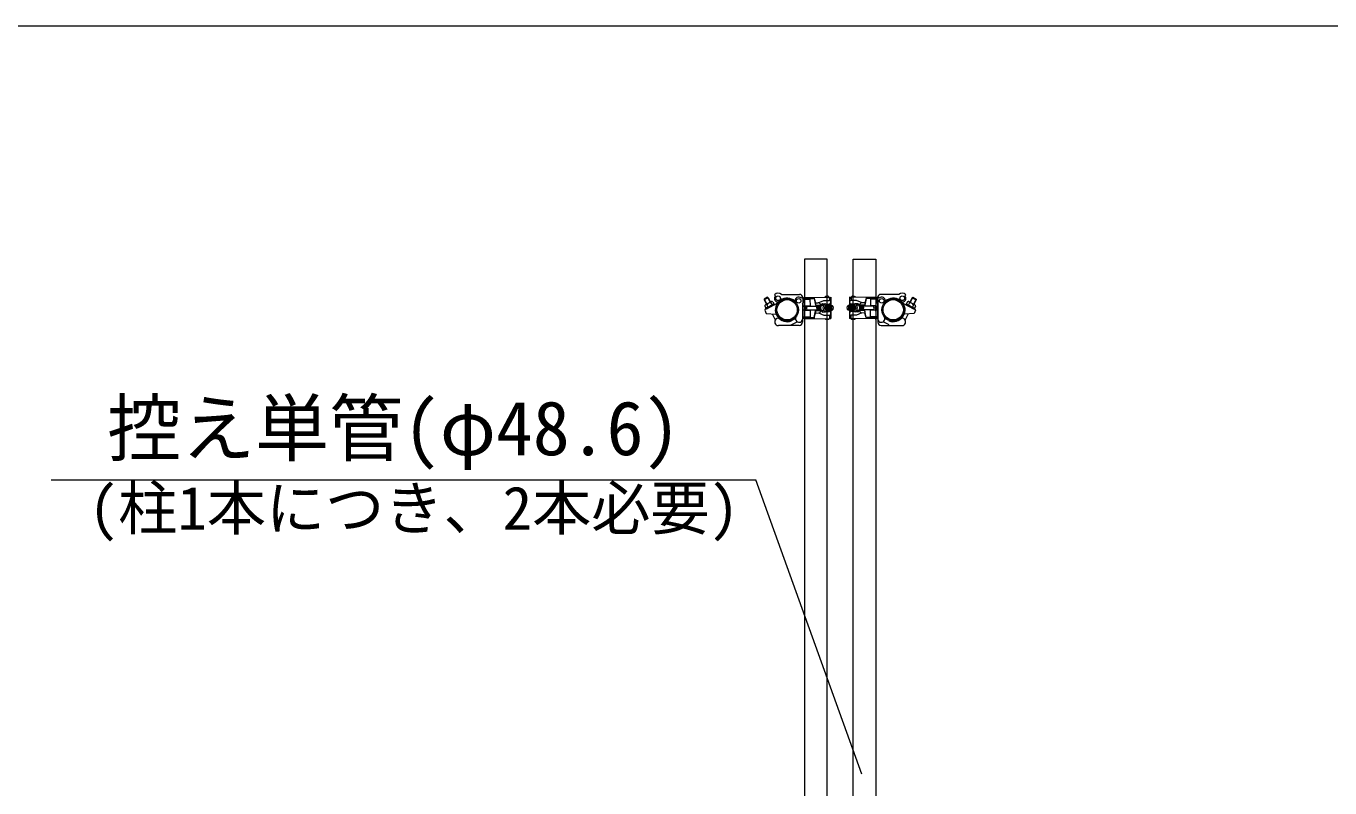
# Model space of a CAD drawing. Units: millimetres, scale not verified. Extents: x -9305 to 9305, y -6415 to 6415.
# Drawn here: x -1307 to 1514, y 4767 to 6415 of the extents above; entities that cross this region are included whole.
import ezdxf
from ezdxf.enums import TextEntityAlignment as Align

# ---------------------------------------------------------------- set-up
doc = ezdxf.new("R2010")
doc.units = ezdxf.units.MM
doc.header["$LTSCALE"] = 40
for name, color, linetype, lineweight in [('0-4_CLGS-81', 134, 'Continuous', 18), ('0-7_TEXT', 134, 'Continuous', 18), ('0-9_図面枠', 134, 'Continuous', 18)]:
    doc.layers.add(name, color=color, linetype=linetype, lineweight=lineweight)
doc.styles.add('ＭＳ ゴシック', font='')
doc.styles.get('ＭＳ ゴシック').set_extended_font_data('MS Gothic')

msp = doc.modelspace()

# ---------------------------------------------------------------- linework, layer by layer
at = {"layer": '0-4_CLGS-81'}
for p, q in [((298.18, 5827.36), (289.36, 5822.64)), ((289.54, 5824.44), (289.36, 5822.64)), ((289.36, 5822.64), (294.52, 5813.01)), ((296.59, 5828.21), (289.54, 5824.44)), ((289.54, 5824.44), (295.4, 5813.48)), ((305.54, 5818.9), (292.31, 5811.83)), ((311.04, 5813.91), (293.48, 5804.51)), ((318.42, 5815.58), (294.35, 5802.71)), ((296.59, 5828.21), (302.45, 5817.25)), ((296.59, 5828.21), (298.18, 5827.36)), ((298.18, 5827.36), (303.34, 5817.72)), ((304.28, 5815.95), (306.64, 5811.55)), ((308.69, 5818.32), (311.99, 5812.14)), ((312.05, 5833.78), (314.18, 5831.66)), ((327.05, 5834.34), (366.13, 5834.43)), ((372.07, 5828.37), (369.96, 5826.25)), ((372.63, 5813.38), (372.72, 5774.3)), ((372.98, 5822.8), (373.42, 5786.8)), ((372.98, 5822.8), (373.42, 5786.8)), ((373.07, 5823.8), (388.67, 5823.99)), ((373.14, 5827.45), (373.26, 5782.15)), ((373.14, 5827.45), (373.26, 5782.15)), ((377.49, 5825.35), (397.65, 5825.6)), ((377.92, 5827.86), (433.62, 5828.53)), ((386.6, 5825.94), (388.42, 5824.24)), ((388.67, 5823.99), (388.84, 5809.99)), ((389.62, 5828), (389.65, 5825.5)), ((397.62, 5828.1), (397.65, 5825.6)), ((397.65, 5825.6), (400.76, 5816.13)), ((397.65, 5825.6), (400.82, 5811.13)), ((400.76, 5816.13), (406.76, 5816.2)), ((400.76, 5816.13), (400.82, 5811.13)), ((406.76, 5816.2), (418.7, 5821.35)), ((415.79, 5814.32), (421.79, 5814.39)), ((418.7, 5821.35), (429.7, 5821.48)), ((423.15, 5813.4), (429.8, 5813.48)), ((430.61, 5828.5), (430.7, 5821.5)), ((430.65, 5825.5), (433.65, 5825.53)), ((430.66, 5824.5), (433.66, 5824.53)), ((430.79, 5813.5), (430.83, 5810.5)), ((433.62, 5828.53), (433.84, 5810.53)), ((474.65, 5828.53), (474.43, 5810.53)), ((477.61, 5824.5), (474.6, 5824.53)), ((477.62, 5825.5), (474.62, 5825.53)), ((530.35, 5827.86), (474.65, 5828.53)), ((477.48, 5813.5), (477.44, 5810.5)), ((477.66, 5828.5), (477.57, 5821.5)), ((485.12, 5813.4), (478.47, 5813.48)), ((489.56, 5821.35), (478.57, 5821.48)), ((492.48, 5814.32), (486.48, 5814.39)), ((501.5, 5816.2), (489.56, 5821.35)), ((507.5, 5816.13), (501.5, 5816.2)), ((510.62, 5825.6), (507.44, 5811.13)), ((507.5, 5816.13), (507.44, 5811.13)), ((510.62, 5825.6), (507.5, 5816.13)), ((510.65, 5828.1), (510.62, 5825.6)), ((530.78, 5825.35), (510.62, 5825.6)), ((518.65, 5828), (518.62, 5825.5)), ((519.6, 5823.99), (519.43, 5809.99)), ((535.2, 5823.8), (519.6, 5823.99)), ((521.68, 5825.94), (519.84, 5824.24)), ((535.29, 5822.8), (534.85, 5786.8)), ((535.29, 5822.8), (534.85, 5786.8)), ((535.12, 5827.45), (535.01, 5782.15)), ((535.12, 5827.45), (535.01, 5782.15)), ((535.64, 5813.38), (535.54, 5774.3)), ((536.2, 5828.37), (538.31, 5826.25)), ((581.22, 5834.34), (542.14, 5834.43)), ((589.85, 5815.58), (613.92, 5802.71)), ((596.22, 5833.78), (594.09, 5831.66)), ((599.58, 5818.32), (596.28, 5812.14)), ((597.22, 5813.91), (614.79, 5804.51)), ((603.98, 5815.95), (601.63, 5811.55)), ((602.73, 5818.9), (615.96, 5811.83)), ((610.09, 5827.36), (604.94, 5817.72)), ((611.68, 5828.21), (605.82, 5817.25)), ((611.68, 5828.21), (610.09, 5827.36)), ((610.09, 5827.36), (618.9, 5822.64)), ((611.68, 5828.21), (618.73, 5824.44)), ((618.73, 5824.44), (612.87, 5813.48)), ((618.9, 5822.64), (613.75, 5813.01)), ((618.73, 5824.44), (618.9, 5822.64)), ((291.05, 5808.88), (294.35, 5802.71)), ((291.36, 5800.4), (293.92, 5793.41)), ((293.92, 5793.41), (315.2, 5791.46)), ((295.46, 5811.24), (297.82, 5806.83)), ((306.76, 5792.23), (313.63, 5779.39)), ((316.79, 5792.05), (315.2, 5791.46)), ((316.07, 5791.78), (320.68, 5783.17)), ((373.79, 5785.8), (389.13, 5785.99)), ((377.14, 5809.74), (377.26, 5799.95)), ((377.52, 5784.35), (398.15, 5784.6)), ((378.14, 5809.86), (388.84, 5809.99)), ((378.14, 5809.86), (378.26, 5799.86)), ((378.26, 5799.86), (388.96, 5799.99)), ((382.35, 5808.91), (404.05, 5809.17)), ((382.45, 5800.91), (404.15, 5801.17)), ((386.34, 5809.96), (386.35, 5808.96)), ((386.45, 5800.96), (386.46, 5799.96)), ((388.96, 5799.99), (389.13, 5785.99)), ((390.15, 5784.5), (390.18, 5782)), ((398.15, 5784.6), (400.97, 5799.13)), ((398.15, 5784.6), (401.03, 5794.14)), ((398.15, 5784.6), (398.18, 5782.1)), ((400.82, 5811.13), (412.69, 5811.28)), ((400.97, 5799.13), (412.83, 5799.28)), ((400.97, 5799.13), (401.03, 5794.14)), ((401.03, 5794.14), (407.03, 5794.21)), ((404.05, 5809.17), (411.63, 5809.26)), ((404.15, 5801.17), (411.73, 5801.26)), ((404.84, 5810.18), (412.09, 5810.27)), ((404.96, 5800.18), (412.21, 5800.27)), ((407.03, 5794.21), (419.09, 5789.35)), ((413.69, 5811.29), (418.68, 5811.35)), ((413.83, 5799.29), (418.83, 5799.35)), ((416.01, 5796.32), (422, 5796.39)), ((419.09, 5789.35), (430.09, 5789.49)), ((421.5, 5809.38), (435.8, 5809.56)), ((421.6, 5801.38), (435.89, 5801.56)), ((422.84, 5810.4), (436.84, 5810.57)), ((422.96, 5800.4), (436.96, 5800.57)), ((423.35, 5797.4), (429.99, 5797.48)), ((430.95, 5800.5), (430.99, 5797.37)), ((431.09, 5789.62), (431.18, 5782.5)), ((431.13, 5786.5), (434.13, 5786.54)), ((431.14, 5785.5), (434.14, 5785.54)), ((433.96, 5800.53), (434.18, 5782.54)), ((485.31, 5800.4), (471.31, 5800.57)), ((485.43, 5810.4), (471.43, 5810.57)), ((486.67, 5801.38), (472.38, 5801.56)), ((486.77, 5809.38), (472.47, 5809.56)), ((474.31, 5800.53), (474.1, 5782.54)), ((477.13, 5785.5), (474.13, 5785.54)), ((477.14, 5786.5), (474.14, 5786.54)), ((477.18, 5789.62), (477.09, 5782.5)), ((477.32, 5800.5), (477.28, 5797.37)), ((489.18, 5789.35), (478.18, 5789.49)), ((484.92, 5797.4), (478.28, 5797.48)), ((492.26, 5796.32), (486.26, 5796.39)), ((501.24, 5794.21), (489.18, 5789.35)), ((494.44, 5799.29), (489.44, 5799.35)), ((494.58, 5811.29), (489.58, 5811.35)), ((507.3, 5799.13), (495.44, 5799.28)), ((507.44, 5811.13), (495.58, 5811.28)), ((503.31, 5800.18), (496.06, 5800.27)), ((503.43, 5810.18), (496.18, 5810.27)), ((504.12, 5801.17), (496.54, 5801.26)), ((504.22, 5809.17), (496.64, 5809.26)), ((507.24, 5794.14), (501.24, 5794.21)), ((525.82, 5800.91), (504.12, 5801.17)), ((525.92, 5808.91), (504.22, 5809.17)), ((507.3, 5799.13), (507.24, 5794.14)), ((510.12, 5784.6), (507.24, 5794.14)), ((510.12, 5784.6), (507.3, 5799.13)), ((510.12, 5784.6), (510.09, 5782.1)), ((530.74, 5784.35), (510.12, 5784.6)), ((518.12, 5784.5), (518.09, 5782)), ((519.31, 5799.99), (519.14, 5785.99)), ((534.48, 5785.8), (519.14, 5785.99)), ((530.01, 5799.86), (519.31, 5799.99)), ((530.13, 5809.86), (519.43, 5809.99)), ((521.82, 5800.96), (521.81, 5799.96)), ((521.93, 5809.96), (521.92, 5808.96)), ((530.13, 5809.86), (530.01, 5799.86)), ((531.13, 5809.74), (531.01, 5799.95)), ((592.2, 5791.78), (587.59, 5783.17)), ((591.48, 5792.05), (593.06, 5791.46)), ((614.34, 5793.41), (593.06, 5791.46)), ((601.51, 5792.23), (594.64, 5779.39)), ((612.81, 5811.24), (610.45, 5806.83)), ((617.22, 5808.88), (613.92, 5802.71)), ((616.91, 5800.4), (614.34, 5793.41)), ((365.74, 5767.28), (320.44, 5767.17)), ((365.74, 5767.28), (320.44, 5767.17)), ((348.2, 5768.47), (361.03, 5775.33)), ((348.64, 5777.78), (357.26, 5782.39)), ((378.48, 5781.86), (434.18, 5782.54)), ((529.79, 5781.86), (474.1, 5782.54)), ((542.53, 5767.28), (587.83, 5767.17)), ((542.53, 5767.28), (587.83, 5767.17)), ((560.08, 5768.47), (547.24, 5775.33)), ((559.63, 5777.78), (551.01, 5782.39))]:
    msp.add_line(p, q, dxfattribs=at)
msp.add_lwpolyline([(425.76, 3710.69), (425.76, 5910.69), (377.16, 5910.69), (377.16, 3710.69)], close=True, dxfattribs=at)
msp.add_lwpolyline([(482.51, 3710.69), (482.51, 5910.69), (531.11, 5910.69), (531.11, 3710.69)], dxfattribs=at)
for centre, radius in [((319.85, 5826.02), 5), ((339.36, 5801.07), 24.3), ((339.36, 5801.07), 24.3), ((339.36, 5801.07), 22), ((339.36, 5801.07), 22), ((364.31, 5820.58), 5), ((543.96, 5820.58), 5), ((568.91, 5801.07), 24.3), ((568.91, 5801.07), 24.3), ((568.91, 5801.07), 22), ((568.91, 5801.07), 22), ((588.42, 5826.02), 5)]:
    msp.add_circle(centre, radius, dxfattribs=at)
for centre, radius, start, end in [((293.52, 5809.57), 2.56, 40.819, 195.457), ((302.33, 5808.98), 7.23, 74.343, 161.792), ((306.75, 5816.64), 2.56, 40.817, 195.459), ((319.85, 5826.02), 8, 135.138, 288.212), ((319.85, 5826.02), 11, 49.124, 135.138), ((339.36, 5800.52), 25.8, 48.851, 200.554), ((339.91, 5801.07), 25.8, 138.851, 290.554), ((364.31, 5820.58), 8, 45.138, 198.212), ((366.14, 5827.43), 7, 0.138, 90.138), ((364.31, 5820.58), 11, 319.124, 45.138), ((377.98, 5822.86), 5, 90.694, 180.694), ((377.48, 5823.35), 2, 90.694, 163.295), ((406.82, 5811.2), 5, 0.694, 90.694), ((421.5, 5805.38), 10.6, 122.585, 238.803), ((422.5, 5805.4), 10.6, 122.585, 238.803), ((427.5, 5805.46), 10.6, 122.585, 238.803), ((427.5, 5805.46), 10.6, 122.585, 238.803), ((425.66, 5824.68), 6.25, 37.564, 143.824), ((416.3, 5805.32), 10.6, 28.839, 58.803), ((429.75, 5817.48), 4, 270.694, 90.694), ((478.52, 5817.48), 4, 89.306, 269.306), ((482.6, 5824.68), 6.25, 36.176, 142.436), ((491.97, 5805.32), 10.6, 121.197, 151.161), ((480.77, 5805.46), 10.6, 301.197, 57.415), ((480.77, 5805.46), 10.6, 301.197, 57.415), ((485.77, 5805.4), 10.6, 301.197, 57.415), ((486.77, 5805.38), 10.6, 301.197, 57.415), ((501.44, 5811.2), 5, 89.306, 179.306), ((530.29, 5822.86), 5, 359.306, 89.306), ((530.79, 5823.35), 2, 16.705, 89.306), ((543.96, 5820.58), 11, 134.862, 220.876), ((542.12, 5827.43), 7, 89.862, 179.862), ((543.96, 5820.58), 8, 341.788, 134.862), ((568.91, 5800.52), 25.8, 339.446, 131.149), ((568.36, 5801.07), 25.8, 249.446, 41.149), ((588.42, 5826.02), 11, 44.862, 130.876), ((588.42, 5826.02), 8, 251.788, 44.862), ((601.52, 5816.64), 2.56, 344.541, 139.183), ((605.94, 5808.98), 7.23, 18.208, 105.657), ((614.75, 5809.57), 2.56, 344.543, 139.181), ((296.36, 5800.41), 5, 126.034, 180.138), ((365.26, 5782.13), 8, 156.598, 0.138), ((378.2, 5804.86), 5, 90.694, 270.694), ((378.42, 5786.86), 5, 180.694, 270.694), ((377.92, 5786.35), 2, 194.564, 270.694), ((386.98, 5804.96), 6.08, 139.582, 221.806), ((410.15, 5805.24), 7.25, 137.091, 224.297), ((410.65, 5805.25), 6.25, 127.564, 233.824), ((412.65, 5805.28), 6.25, 127.564, 233.824), ((406.97, 5799.21), 5, 270.694, 0.694), ((414.65, 5805.3), 6.25, 127.564, 233.824), ((416.65, 5805.32), 6.25, 145.882, 215.506), ((425.56, 5805.43), 5.67, 118.767, 242.621), ((426.65, 5805.44), 6.25, 127.564, 233.824), ((416.3, 5805.32), 10.6, 302.585, 332.55), ((428.65, 5805.47), 6.25, 127.564, 233.824), ((430.65, 5805.49), 6.25, 127.564, 233.824), ((432.64, 5805.52), 6.25, 127.564, 233.824), ((434.64, 5805.54), 6.25, 127.564, 233.824), ((430.04, 5793.48), 4, 270.694, 90.694), ((436.64, 5805.57), 6.25, 127.564, 233.824), ((438.64, 5805.59), 6.25, 127.564, 233.824), ((440.64, 5805.62), 6.25, 127.564, 233.824), ((441.64, 5805.63), 6.25, 133.537, 227.85), ((433.14, 5805.52), 6.25, 307.564, 53.824), ((475.12, 5805.52), 6.25, 126.176, 232.436), ((466.62, 5805.63), 6.25, 312.15, 46.463), ((467.62, 5805.62), 6.25, 306.176, 52.436), ((469.62, 5805.59), 6.25, 306.176, 52.436), ((478.23, 5793.48), 4, 89.306, 269.306), ((471.62, 5805.57), 6.25, 306.176, 52.436), ((473.62, 5805.54), 6.25, 306.176, 52.436), ((475.62, 5805.52), 6.25, 306.176, 52.436), ((477.62, 5805.49), 6.25, 306.176, 52.436), ((491.97, 5805.32), 10.6, 207.45, 237.415), ((479.62, 5805.47), 6.25, 306.176, 52.436), ((482.7, 5805.43), 5.67, 297.379, 61.233), ((481.62, 5805.44), 6.25, 306.176, 52.436), ((501.3, 5799.21), 5, 179.306, 269.306), ((491.62, 5805.32), 6.25, 324.494, 34.118), ((493.62, 5805.3), 6.25, 306.176, 52.436), ((495.62, 5805.28), 6.25, 306.176, 52.436), ((497.62, 5805.25), 6.25, 306.176, 52.436), ((498.12, 5805.24), 7.25, 315.703, 42.909), ((521.29, 5804.96), 6.08, 318.194, 40.418), ((529.85, 5786.86), 5, 269.306, 359.306), ((530.07, 5804.86), 5, 269.306, 89.306), ((530.34, 5786.35), 2, 269.306, 345.436), ((543.01, 5782.13), 8, 179.862, 23.402), ((611.91, 5800.41), 5, 359.862, 53.966), ((320.42, 5775.17), 8, 66.598, 270.138), ((365.72, 5774.28), 7, 270.138, 0.138), ((426.13, 5786.19), 6.25, 217.564, 323.825), ((482.14, 5786.19), 6.25, 216.175, 322.436), ((542.54, 5774.28), 7, 179.862, 269.862), ((587.85, 5775.17), 8, 269.862, 113.402)]:
    msp.add_arc(centre, radius, start, end, dxfattribs=at)
at = {"layer": '0-7_TEXT'}
for p in [(-1253.18, 5433.2), (501.17, 4796.56)]:
    msp.add_line(p, (271.37, 5433.2), dxfattribs=at)
at = {"layer": '0-9_図面枠'}
msp.add_lwpolyline([(-9304.61, -6414.98), (9304.61, -6414.98), (9304.61, 6414.98), (-9304.61, 6414.98)], close=True, dxfattribs=at)

# ---------------------------------------------------------------- texts
at = {"layer": '0-7_TEXT', "style": 'ＭＳ ゴシック'}
for s, height, p in [('控え単管(φ48.6)', 117.3, (-1131.78, 5451.36)), ('(柱1本につき、2本必要)', 93.84, (-1171.98, 5297.02))]:
    msp.add_text(s, height=height, dxfattribs=at).set_placement(p, align=Align.BOTTOM_LEFT)

doc.saveas('drawing.dxf')
